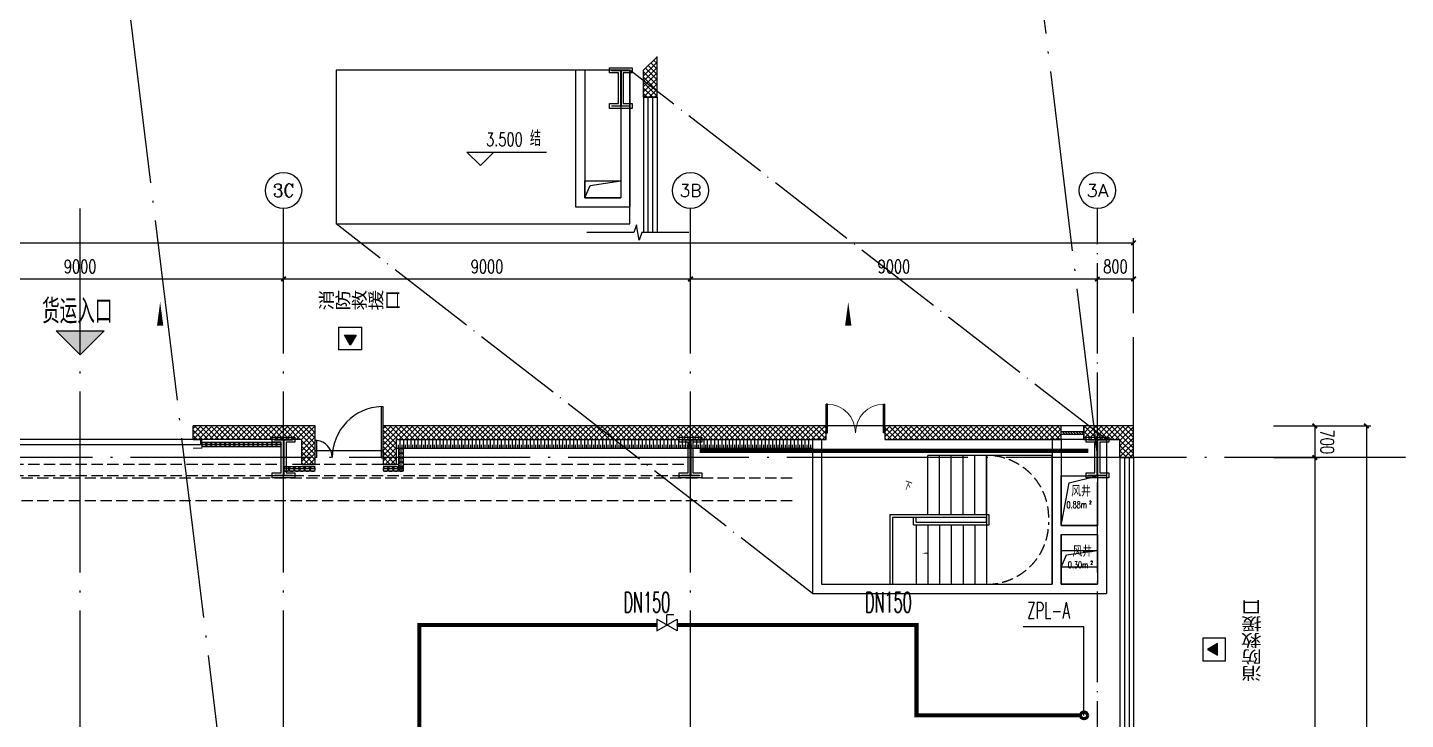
# Model space of a CAD drawing. Extents: x -452079 to 117456, y 3902 to 836955.
# Drawn here: x -152555 to -122077, y 488747 to 504037 of the extents above; entities that cross this region are included whole.
import ezdxf
from ezdxf.enums import TextEntityAlignment as Align

# ---------------------------------------------------------------- set-up
doc = ezdxf.new("R2010")
doc.units = 0
doc.header["$LTSCALE"] = 1000
doc.header["$MEASUREMENT"] = 0
for name, pattern in [('10平面$0$DASH', [0.35, 0.25, -0.1]), ('CENTER', [2, 1.25, -0.25, 0.25, -0.25]), ('DASH', [0.35, 0.25, -0.1]), ('DOTE', [2.42, 2, -0.2, 0.02, -0.2])]:
    doc.linetypes.add(name, pattern=pattern)
for name, color, linetype in [('10平面$0$WINDOW', 4, 'Continuous'), ('99平面图例外参$0$A-HATCH-2', 251, 'Continuous'), ('A-AXIS-D', 1, 'Continuous'), ('A-AXIS-DOTE', 14, 'DOTE'), ('A-AXIS-DP', 126, 'Continuous'), ('A-AXIS-SYMB', 3, 'Continuous'), ('A-HATCH-2', 251, 'Continuous'), ('A-HRAIL', 173, 'Continuous'), ('A-LIN-V', 9, 'Continuous'), ('A-SFCE', 30, 'Continuous'), ('A-STAIR', 150, 'Continuous'), ('A-TEXT', 61, 'Continuous'), ('A-WINDOW', 140, 'Continuous'), ('A-防火门窗', 1, 'Continuous'), ('AS-COLN', 6, 'Continuous'), ('AS-WALL', 40, 'Continuous'), ('AS-结构边线层', 200, 'Continuous'), ('CURTWALL', 4, 'Continuous'), ('DIM_喷淋', 6, 'Continuous'), ('EVALVE_喷淋', 7, 'Continuous'), ('FH-tri', 180, 'Continuous'), ('PUB_HATCH', 8, 'Continuous'), ('PUB_TEXT', 7, 'Continuous'), ('RP-N2-01$0$$0$A-WIND-J', 1, 'Continuous'), ('RP-N2-01$0$A-WIND-J', 3, 'Continuous'), ('TEXT_喷淋', 6, 'Continuous'), ('WALL', 2, 'Continuous'), ('建-文字', 7, 'Continuous'), ('建-标高', 3, 'Continuous'), ('建-窗', 4, 'Continuous'), ('建-箭头', 3, 'Continuous')]:
    doc.layers.add(name, color=color, linetype=linetype)
for name, color, linetype, lineweight in [('Gps-ZF喷淋', 6, 'TG_ZP', 60), ('LG-ZF喷淋', 6, 'Continuous', 60), ('柱间支撑', 6, 'CENTER', 0)]:
    doc.layers.add(name, color=color, linetype=linetype, lineweight=lineweight)
doc.styles.add('_TCH_AXIS', font='COMPLEX', dxfattribs={"bigfont": 'GBCBIG'})
doc.styles.add('_TCH_DIM', font='SIMPLEX', dxfattribs={"width": 0.75, "bigfont": '@1HZTXT'})
doc.styles.add('_TCH_DIM_T3', font='SIMPLEX', dxfattribs={"width": 0.705882, "bigfont": 'GBCBIG'})
doc.styles.add('_TWT_PIPEDN', font='SIMPLEX', dxfattribs={"width": 0.65, "height": 3.5, "bigfont": 'HZTXT'})
doc.styles.add('_TWT_SERIAL', font='SIMPLEX', dxfattribs={"width": 0.8, "height": 3, "bigfont": 'HZTXT'})
doc.styles.add('A-AREA', font='SIMPLEX', dxfattribs={"bigfont": 'GBCBIG'})
doc.styles.add('A-DIM_T3', font='SIMPLEX', dxfattribs={"width": 0.705882, "bigfont": 'GBCBIG'})
doc.styles.add('A-STANDARD', font='SIMPLEX', dxfattribs={"bigfont": 'GBCBIG'})
doc.styles.add('TG_LINETYPE', font='SIMPLEX', dxfattribs={"width": 0.8, "height": 3.5, "bigfont": 'HZTXT'})
doc.linetypes.add('TG_ZP', pattern='A,3,-0.6,["ZP",TG_LINETYPE,S=0.1,R=0,X=-0.52,Y=-0.15],0', length=3.6)
doc.dimstyles.new('_TCH_ARCH&&100', dxfattribs={"dimtxt": 297.5, "dimasz": 100, "dimexe": 100, "dimexo": 100, "dimgap": 126.25, "dimtad": 1, "dimdec": 0, "dimzin": 0, "dimdsep": 46, "dimtxsty": '_TCH_DIM_T3', "dimblk": 'ARCHTICK', "dimcen": 0.09, "dimclrt": 7, "dimazin": 2, "dimtfac": 1, "dimtdec": 0, "dimtix": 1, "dimtmove": 2, "dimatfit": 3, "dimfxl": 0, "dimtolj": 1, "dimtzin": 0, "dimarcsym": 0})
doc.dimstyles.new('A-DIM&&100', dxfattribs={"dimtxt": 297.5, "dimasz": 100, "dimexe": 100, "dimexo": 100, "dimgap": 126.25, "dimtad": 1, "dimdec": 0, "dimzin": 0, "dimdsep": 46, "dimtxsty": 'A-DIM_T3', "dimblk": 'ARCHTICK', "dimcen": 0.09, "dimclrt": 7, "dimazin": 2, "dimtfac": 1, "dimtdec": 0, "dimtix": 1, "dimtmove": 2, "dimatfit": 3, "dimfxl": 0, "dimtolj": 1, "dimtzin": 0, "dimarcsym": 0})
pattern_1 = [(45, (321432.36, -540023.96), (-60.000061, 60.000061), []), (135, (321432.36, -540023.96), (-60.000061, -60.000061), [])]

# ---------------------------------------------------------------- blocks, each defined once
blk = doc.blocks.new('_ArchTick')
at = {"color": 0, "linetype": 'ByBlock', "const_width": 0.4}
blk.add_lwpolyline([(-0.5, -0.5), (0.5, 0.5)], dxfattribs=at)
blk = doc.blocks.new('*D331')
at = {"layer": 'A-AXIS-D', "color": 0, "lineweight": -2, "transparency": 16777216}
for p, q in [((196412, 81396), (197428, 81396)), ((197328, 81396), (197328, 80696)), ((196412, 80696), (197428, 80696))]:
    blk.add_line(p, q, dxfattribs=at)
at = {"layer": 'A-AXIS-D', "color": 0, "lineweight": -2, "transparency": 16777216, "xscale": 100, "yscale": 100, "zscale": 100}
for p, rotation in [((197328, 81396), 90), ((197328, 80696), 270)]:
    blk.add_blockref('_ArchTick', p, dxfattribs=dict(at, rotation=rotation))
at = {"layer": 'A-AXIS-D', "color": 7, "transparency": 16777216, "insert": (197603, 81046), "char_height": 297.5, "attachment_point": 5, "rotation": 270, "style": 'A-DIM_T3'}
blk.add_mtext('\\A1;700', dxfattribs=at)
blk = doc.blocks.new('*D332')
at = {"layer": 'A-AXIS-D', "color": 0, "lineweight": -2, "transparency": 16777216}
for p, q in [((196412, 80696), (197428, 80696)), ((197328, 80696), (197328, 62746)), ((196412, 62746), (197428, 62746))]:
    blk.add_line(p, q, dxfattribs=at)
at = {"layer": 'A-AXIS-D', "color": 0, "lineweight": -2, "transparency": 16777216, "xscale": 100, "yscale": 100, "zscale": 100}
for p, rotation in [((197328, 80696), 90), ((197328, 62746), 270)]:
    blk.add_blockref('_ArchTick', p, dxfattribs=dict(at, rotation=rotation))
at = {"layer": 'A-AXIS-D', "color": 7, "transparency": 16777216, "insert": (197603, 71721), "char_height": 297.5, "attachment_point": 5, "rotation": 270, "style": 'A-DIM_T3'}
blk.add_mtext('\\A1;17950', dxfattribs=at)
blk = doc.blocks.new('*D368')
at = {"layer": 'A-AXIS-D', "color": 0, "lineweight": -2, "transparency": 16777216}
for p, q in [((196672, 81396), (198568, 81396)), ((198468, 81396), (198468, 8196)), ((196672, 8196), (198568, 8196))]:
    blk.add_line(p, q, dxfattribs=at)
at = {"layer": 'A-AXIS-D', "color": 0, "lineweight": -2, "transparency": 16777216, "xscale": 100, "yscale": 100, "zscale": 100}
for p, rotation in [((198468, 81396), 90), ((198468, 8196), 270)]:
    blk.add_blockref('_ArchTick', p, dxfattribs=dict(at, rotation=rotation))
at = {"layer": 'A-AXIS-D', "color": 7, "transparency": 16777216, "insert": (198743, 44796), "char_height": 297.5, "attachment_point": 5, "rotation": 270, "style": '_TCH_DIM_T3'}
blk.add_mtext('\\A1;73200', dxfattribs=at)
blk = doc.blocks.new('*D390')
at = {"layer": 'A-AXIS-D', "color": 0, "lineweight": -2, "transparency": 16777216}
for p, q in [((165518, 83886), (165518, 84744)), ((174518, 83886), (174518, 84744)), ((165518, 84644), (174518, 84644))]:
    blk.add_line(p, q, dxfattribs=at)
at = {"layer": 'A-AXIS-D', "color": 0, "lineweight": -2, "transparency": 16777216, "xscale": 100, "yscale": 100, "zscale": 100, "rotation": 180}
blk.add_blockref('_ArchTick', (165518, 84644), dxfattribs=at)
at = {"layer": 'A-AXIS-D', "color": 0, "lineweight": -2, "transparency": 16777216, "xscale": 100, "yscale": 100, "zscale": 100}
blk.add_blockref('_ArchTick', (174518, 84644), dxfattribs=at)
at = {"layer": 'A-AXIS-D', "color": 7, "transparency": 16777216, "insert": (170018, 84919), "char_height": 297.5, "attachment_point": 5, "style": '_TCH_DIM_T3'}
blk.add_mtext('\\A1;9000', dxfattribs=at)
blk = doc.blocks.new('*D391')
at = {"layer": 'A-AXIS-D', "color": 0, "lineweight": -2, "transparency": 16777216}
for p, q in [((174518, 83886), (174518, 84744)), ((183518, 83886), (183518, 84744)), ((174518, 84644), (183518, 84644))]:
    blk.add_line(p, q, dxfattribs=at)
at = {"layer": 'A-AXIS-D', "color": 0, "lineweight": -2, "transparency": 16777216, "xscale": 100, "yscale": 100, "zscale": 100, "rotation": 180}
blk.add_blockref('_ArchTick', (174518, 84644), dxfattribs=at)
at = {"layer": 'A-AXIS-D', "color": 0, "lineweight": -2, "transparency": 16777216, "xscale": 100, "yscale": 100, "zscale": 100}
blk.add_blockref('_ArchTick', (183518, 84644), dxfattribs=at)
at = {"layer": 'A-AXIS-D', "color": 7, "transparency": 16777216, "insert": (179018, 84919), "char_height": 297.5, "attachment_point": 5, "style": '_TCH_DIM_T3'}
blk.add_mtext('\\A1;9000', dxfattribs=at)
blk = doc.blocks.new('*D392')
at = {"layer": 'A-AXIS-D', "color": 0, "lineweight": -2, "transparency": 16777216}
for p, q in [((183518, 83886), (183518, 84744)), ((192518, 83886), (192518, 84744)), ((183518, 84644), (192518, 84644))]:
    blk.add_line(p, q, dxfattribs=at)
at = {"layer": 'A-AXIS-D', "color": 0, "lineweight": -2, "transparency": 16777216, "xscale": 100, "yscale": 100, "zscale": 100, "rotation": 180}
blk.add_blockref('_ArchTick', (183518, 84644), dxfattribs=at)
at = {"layer": 'A-AXIS-D', "color": 0, "lineweight": -2, "transparency": 16777216, "xscale": 100, "yscale": 100, "zscale": 100}
blk.add_blockref('_ArchTick', (192518, 84644), dxfattribs=at)
at = {"layer": 'A-AXIS-D', "color": 7, "transparency": 16777216, "insert": (188018, 84919), "char_height": 297.5, "attachment_point": 5, "style": '_TCH_DIM_T3'}
blk.add_mtext('\\A1;9000', dxfattribs=at)
blk = doc.blocks.new('*D393')
at = {"layer": 'A-AXIS-D', "color": 0, "lineweight": -2, "transparency": 16777216}
for p, q in [((192518, 83886), (192518, 84744)), ((193318, 83886), (193318, 84744)), ((192518, 84644), (193318, 84644))]:
    blk.add_line(p, q, dxfattribs=at)
at = {"layer": 'A-AXIS-D', "color": 0, "lineweight": -2, "transparency": 16777216, "xscale": 100, "yscale": 100, "zscale": 100, "rotation": 180}
blk.add_blockref('_ArchTick', (192518, 84644), dxfattribs=at)
at = {"layer": 'A-AXIS-D', "color": 0, "lineweight": -2, "transparency": 16777216, "xscale": 100, "yscale": 100, "zscale": 100}
blk.add_blockref('_ArchTick', (193318, 84644), dxfattribs=at)
at = {"layer": 'A-AXIS-D', "color": 7, "transparency": 16777216, "insert": (192918, 84919), "char_height": 297.5, "attachment_point": 5, "style": '_TCH_DIM_T3'}
blk.add_mtext('\\A1;800', dxfattribs=at)
blk = doc.blocks.new('*D394')
at = {"layer": 'A-AXIS-D', "color": 0, "lineweight": -2, "transparency": 16777216}
for p, q in [((7618, 83986), (7618, 85544)), ((7618, 85444), (193318, 85444)), ((193318, 83986), (193318, 85544))]:
    blk.add_line(p, q, dxfattribs=at)
at = {"layer": 'A-AXIS-D', "color": 0, "lineweight": -2, "transparency": 16777216, "xscale": 100, "yscale": 100, "zscale": 100, "rotation": 180}
blk.add_blockref('_ArchTick', (7618, 85444), dxfattribs=at)
at = {"layer": 'A-AXIS-D', "color": 0, "lineweight": -2, "transparency": 16777216, "xscale": 100, "yscale": 100, "zscale": 100}
blk.add_blockref('_ArchTick', (193318, 85444), dxfattribs=at)
at = {"layer": 'A-AXIS-D', "color": 7, "transparency": 16777216, "insert": (100468, 85719), "char_height": 297.5, "attachment_point": 5, "style": '_TCH_DIM_T3'}
blk.add_mtext('\\A1;185700', dxfattribs=at)
blk = doc.blocks.new('4324324')
at = {"layer": 'A-HATCH-2', "color": 8, "linetype": 'DASH'}
for p, q in [((-294754, 620270), (-135554, 620270)), ((-294754, 619770), (-135554, 619770))]:
    blk.add_line(p, q, dxfattribs=at)
blk = doc.blocks.new('w42343243')
at = {"layer": 'A-HATCH-2', "color": 2}
blk.add_lwpolyline([(-165104, 621070), (-164604, 621070), (-164604, 620958), (-164800, 620958), (-164800, 620282), (-164604, 620282), (-164604, 620170), (-165104, 620170), (-165104, 620282), (-164908, 620282), (-164908, 620958), (-165104, 620958)], close=True, dxfattribs=at)
at = {"layer": 'AS-COLN', "color": 8}
blk.add_lwpolyline([(-165054, 621020), (-164654, 621020), (-164654, 621008), (-164850, 621008), (-164850, 620232), (-164654, 620232), (-164654, 620220), (-165054, 620220), (-165054, 620232), (-164858, 620232), (-164858, 621008), (-165054, 621008)], close=True, dxfattribs=at)
blk = doc.blocks.new('42343')
at = {"layer": 'A-WINDOW'}
for p in [(18000, 100), (27000, 100), (36000, 100)]:
    blk.add_blockref('w42343243', p, dxfattribs=at)
blk = doc.blocks.new('RP-N2-01$0$$0$xfjy')
at = {"layer": 'RP-N2-01$0$$0$A-WIND-J'}
h = blk.add_hatch(color=8, dxfattribs=at)
h.dxf.hatch_style = 1
h.paths.add_polyline_path([(1141876, -26214), (1142135, -26214), (1142005, -25989)])
at = {"layer": 'RP-N2-01$0$$0$A-WIND-J', "color": 8, "const_width": 25}
blk.add_lwpolyline([(1141755, -25889), (1141755, -26389), (1142255, -26389), (1142255, -25889)], close=True, dxfattribs=at)
at = {"layer": 'RP-N2-01$0$$0$A-WIND-J', "color": 8}
for points in [[(1141755, -26389), (1142255, -26389), (1142255, -25889), (1141755, -25889)], [(1141876, -26214), (1142135, -26214), (1142005, -25989)]]:
    blk.add_lwpolyline(points, close=True, dxfattribs=at)
blk = doc.blocks.new('RP-N2-01$0$xfjy')
at = {"layer": 'RP-N2-01$0$$0$A-WIND-J', "color": 8}
blk.add_blockref('RP-N2-01$0$$0$xfjy', (0, 0), dxfattribs=at)
blk = doc.blocks.new('3333')
at = {"layer": 'A-SFCE', "const_width": 20}
blk.add_lwpolyline([(-227064, 766320), (-227064, 766510), (-227244, 766510), (-227244, 766320)], dxfattribs=at)
blk = doc.blocks.new('99平面图例外参$0$$LinePat$填挖边坡')
at = {"color": 8}
for p, q in [((0, 0), (0, -1500)), ((300, 0), (300, -600))]:
    blk.add_line(p, q, dxfattribs=at)
blk = doc.blocks.new('99平面图例外参$0$$LinePat$圆环')
for points in [[(0, 150), (300, 150)], [(0, 0), (300, 0)], [(0, -150), (300, -150)]]:
    blk.add_lwpolyline(points)
at = {"color": 0}
blk.add_circle((150, 0), 150, dxfattribs=at)
blk = doc.blocks.new('324324')
at = {"layer": 'A-STAIR'}
for p, q in [((-28320, -15058), (-28320, -13743)), ((-28060, -15058), (-28060, -13743)), ((-27800, -15058), (-27800, -13743)), ((-27540, -15058), (-27540, -13743)), ((-27280, -15058), (-27280, -13743)), ((-27020, -15058), (-27020, -13743)), ((-25570, -13743), (-27020, -13743)), ((-27020, -13743), (-27020, -16593)), ((-25570, -16593), (-25570, -13743)), ((-26960, -15058), (-29160, -15058)), ((-29160, -15058), (-29160, -16593)), ((-27020, -15118), (-29100, -15118)), ((-29100, -15118), (-29100, -16593)), ((-28640, -15278), (-28640, -15118)), ((-27020, -15118), (-28580, -15118)), ((-28580, -15218), (-28580, -15118)), ((-28580, -15218), (-27020, -15218)), ((-28580, -15218), (-27020, -15218)), ((-27020, -15218), (-27020, -15118)), ((-26960, -15278), (-26960, -15058)), ((-28640, -15278), (-26960, -15278)), ((-28580, -15278), (-28580, -16593)), ((-28320, -15278), (-28320, -16593)), ((-28060, -15278), (-28060, -16593)), ((-27800, -15278), (-27800, -16593)), ((-27540, -15278), (-27540, -16593)), ((-27280, -15278), (-27280, -16593)), ((-27020, -15278), (-27020, -16593)), ((-27020, -16593), (-25570, -16593))]:
    blk.add_line(p, q, dxfattribs=at)
at = {"layer": 'A-WINDOW', "color": 9, "linetype": 'DASH'}
for points in [[(-27020, -13743, -0.414214), (-25645, -15118)], [(-27020, -16593, 0.414214), (-25645, -15218)]]:
    blk.add_lwpolyline(points, format="xyb", dxfattribs=at)
blk = doc.blocks.new('$DorLib2D$00000002')
for p, q in [((-0.5, 0), (-0.5, 0.4875)), ((-0.475, 0.4875), (-0.5, 0.4875)), ((-0.475, 0), (-0.475, 0.4875)), ((0.475, 0), (0.475, 0.4875)), ((0.475, 0.4875), (0.5, 0.4875)), ((0.5, 0), (0.5, 0.4875)), ((-0.5, 0), (-0.475, 0)), ((0.5, 0), (0.475, 0))]:
    blk.add_line(p, q)
at = {"lineweight": 13}
for centre, start, end in [((-0.4875, 0), 0, 88.53072), ((0.4875, 0), 91.46928, 180)]:
    blk.add_arc(centre, 0.4875, start, end, dxfattribs=at)
blk = doc.blocks.new('*U69')
at = {"color": 0}
for p, q in [((-250, 150), (250, 150)), ((250, 30), (-250, 30)), ((-250, -30), (-190, 30)), ((-190, -30), (-130, 30)), ((-130, -30), (-70, 30)), ((-70, -30), (-10, 30)), ((-10, -30), (50, 30)), ((50, -30), (110, 30)), ((110, -30), (170, 30)), ((170, -30), (230, 30)), ((250, -30), (-250, -30)), ((-250, -150), (250, -150))]:
    blk.add_line(p, q, dxfattribs=at)
for points in [[(-250, -150), (-250, 150)], [(250, -150), (250, 150)]]:
    blk.add_lwpolyline(points, dxfattribs=at)
blk = doc.blocks.new('*U68')
at = {"color": 0, "xscale": 0.001999999996058992, "yscale": 0.003333333333333334, "zscale": 0.001999999996058992}
blk.add_blockref('*U69', (0, 0), dxfattribs=at)
blk = doc.blocks.new('10平面$0$$DorLib2D$00000126')
at = {"color": 0, "linetype": 'Continuous'}
for p, q in [((-0.532, 0.5), (-0.532, 0.9)), ((0.532, 0.9), (0.532, 0.5))]:
    blk.add_line(p, q, dxfattribs=at)
at = {"color": 0, "linetype": '10平面$0$DASH'}
for p, q in [((-0.532, 0.9), (0.532, 0.9)), ((-0.532, 0.5), (0.532, 0.5))]:
    blk.add_line(p, q, dxfattribs=at)
blk = doc.blocks.new('DOOR2DLIB$SYSLIB$00000123')
at = {"color": 0}
for p, q in [((0.475, -0.001), (0.475, 0.752)), ((0.475, 0.752), (0.5, 0.752)), ((0.5, -0.001), (0.5, 0.752)), ((-0.5, 0), (-0.5, 0.252)), ((-0.475, 0.252), (-0.5, 0.252)), ((-0.475, 0), (-0.475, 0.252)), ((-0.475, 0), (-0.5, 0)), ((0.475, -0.001), (0.5, -0.001))]:
    blk.add_line(p, q, dxfattribs=at)
for centre, radius, start, end in [((0.505, -0.002), 0.755, 92.2493, 179.7238), ((-0.501, 0.003), 0.251, 359.7899, 84.0974)]:
    blk.add_arc(centre, radius, start, end, dxfattribs=at)
blk = doc.blocks.new('$EVALVE$00000030')
for p in [(0, 0), (87, 124)]:
    blk.add_line(p, (0, 124))
blk.add_lwpolyline([(-125, -72), (125, 72), (125, -72), (-125, 72)], close=True)
for p in [(-125, 0), (125, 0)]:
    blk.add_point(p)
blk = doc.blocks.new('A$C515E426B')
at = {"layer": 'FH-tri'}
h = blk.add_hatch(color=8, dxfattribs=at)
h.dxf.hatch_style = 1
h.paths.add_polyline_path([(169487.8, 83498.6), (170548.5, 83498.6), (170018.2, 82968.3)])
at = {"layer": 'PUB_HATCH'}
h = blk.add_hatch(dxfattribs=at)
h.set_pattern_fill('多孔材料', color=256, scale=30, style=0)
h.set_pattern_definition(pattern_1)
h.paths.add_polyline_path([(182778.2, 88660.2), (182778.2, 89560.2), (182478.2, 89260.2), (182478.2, 88660.2)])
h = blk.add_hatch(dxfattribs=at)
h.set_pattern_fill('多孔材料', color=256, scale=30, style=0)
h.set_pattern_definition(pattern_1)
h.paths.add_polyline_path([(174918.2, 81096), (175218.2, 81396), (172518.2, 81396), (172518.2, 81096)])
h = blk.add_hatch(dxfattribs=at)
h.set_pattern_fill('多孔材料', color=256, scale=30, style=0)
h.set_pattern_definition(pattern_1)
h.paths.add_polyline_path([(174918.2, 80546), (175218.2, 80846), (175218.2, 81396), (174918.2, 81096)])
h = blk.add_hatch(dxfattribs=at)
h.set_pattern_fill('多孔材料', color=256, scale=30, style=0)
h.set_pattern_definition(pattern_1)
h.paths.add_polyline_path([(177018.2, 81096), (186518.2, 81096), (186518.2, 81396), (176718.2, 81396)])
h = blk.add_hatch(dxfattribs=at)
h.set_pattern_fill('多孔材料', color=256, scale=30, style=0)
h.set_pattern_definition(pattern_1)
h.paths.add_polyline_path([(176718.2, 80846), (177018.2, 80546), (177018.2, 81096), (176718.2, 81396)])
h = blk.add_hatch(dxfattribs=at)
h.set_pattern_fill('多孔材料', color=256, scale=30, style=0)
h.set_pattern_definition(pattern_1)
h.paths.add_polyline_path([(191718.2, 81396), (187818.2, 81396), (187818.2, 81096), (191718.2, 81096)])
h = blk.add_hatch(dxfattribs=at)
h.set_pattern_fill('多孔材料', color=256, scale=30, style=0)
h.set_pattern_definition(pattern_1)
h.paths.add_polyline_path([(193318.2, 81396), (192218.2, 81396), (192218.2, 81096), (193018.2, 81096)])
h = blk.add_hatch(dxfattribs=at)
h.set_pattern_fill('多孔材料', color=256, scale=30, style=0)
h.set_pattern_definition(pattern_1)
h.paths.add_polyline_path([(193318.2, 80696), (193318.2, 81396), (193018.2, 81096), (193018.2, 80696)])
h = blk.add_hatch(dxfattribs=at)
h.set_pattern_fill('多孔材料', color=256, scale=30, style=0)
h.set_pattern_definition(pattern_1)
h.paths.add_polyline_path([(174918.2, 80546), (175218.2, 80546), (175218.2, 80846)])
h = blk.add_hatch(dxfattribs=at)
h.set_pattern_fill('多孔材料', color=256, scale=30, style=0)
h.set_pattern_definition(pattern_1)
h.paths.add_polyline_path([(176718.2, 80846), (176718.2, 80546), (177018.2, 80546)])
at = {"layer": '10平面$0$WINDOW'}
for p, q in [((187818.2, 81396), (186518.2, 81396)), ((176718.2, 80846), (175218.2, 80846))]:
    blk.add_line(p, q, dxfattribs=at)
at = {"layer": 'A-AXIS-D'}
for centre in [(174518.2, 86600), (183518.2, 86600), (192518.2, 86600)]:
    blk.add_circle(centre, 400, dxfattribs=at)
at = {"layer": 'A-AXIS-DOTE', "color": 8, "ltscale": 2}
for p, q in [((188540.7, 113254.5), (192522.2, 80696)), ((174514.2, 62746), (170540.7, 95304.5)), ((170018.2, 716), (170018.2, 86200)), ((174518.2, 716), (174518.2, 86200)), ((183518.2, 716), (183518.2, 86200)), ((199332.4, 80696), (3362.4, 80696))]:
    blk.add_line(p, q, dxfattribs=at)
at = {"layer": 'A-AXIS-DOTE', "color": 8}
for p, q in [((192718.2, 81096), (182178.2, 89260.2)), ((192518.2, 716), (192518.2, 86200)), ((186218.2, 77696), (175678.2, 85860.2))]:
    blk.add_line(p, q, dxfattribs=at)
at = {"layer": 'A-AXIS-DP'}
blk.add_line((193318.2, 80696), (193318.2, 83356), dxfattribs=at)
at = {"layer": 'A-AXIS-SYMB'}
blk.add_lwpolyline([(183482.4, 85670.2), (182442.4, 85670.2), (182381.2, 85502.2), (182322, 85838.2), (182262.4, 85670.2), (181222.4, 85670.2)], dxfattribs=at)
for points in [[(171788.2, 82676, 0, 0, 0), (171788.2, 84136, 0, 140, 0), (171788.2, 83611, 0, 0, 0)], [(187008.2, 82676, 0, 0, 0), (187008.2, 84136, 0, 140, 0), (187008.2, 83611, 0, 0, 0)]]:
    blk.add_lwpolyline(points, format="xyseb", dxfattribs=at)
at = {"layer": 'A-LIN-V'}
blk.add_line((186218.2, 80896), (177018.2, 80896), dxfattribs=at)
at = {"layer": 'A-SFCE', "color": 8, "linetype": 'DASH'}
for p, q in [((174368.2, 80546), (156668.2, 80546)), ((183368.2, 80546), (174668.2, 80546)), ((174368.2, 80296), (156668.2, 80296)), ((183368.2, 80296), (174668.2, 80296))]:
    blk.add_line(p, q, dxfattribs=at)
at = {"layer": 'A-SFCE'}
blk.add_lwpolyline([(175678.2, 85860.2), (182178.2, 85860.2), (182178.2, 89260.2), (175678.2, 89260.2)], close=True, dxfattribs=at)
at = {"layer": 'A-STAIR'}
blk.add_line((190068.2, 80746), (188768.2, 80746), dxfattribs=at)
at = {"layer": 'AS-WALL'}
for p, q in [((182778.2, 88660.2), (182778.2, 89560.2)), ((180978.2, 89260.2), (180978.2, 86240.2)), ((181178.2, 89260.2), (181178.2, 86440.2)), ((181978.2, 89260.2), (181978.2, 86440.2)), ((182178.2, 89260.2), (182178.2, 86240.2)), ((182478.2, 88660.2), (182478.2, 89260.2)), ((182478.2, 88660.2), (182778.2, 88660.2)), ((181178.2, 86440.2), (181978.2, 86440.2)), ((180978.2, 86240.2), (182178.2, 86240.2)), ((175218.2, 81396), (172518.2, 81396)), ((172518.2, 81096), (172518.2, 81396)), ((175218.2, 80846), (175218.2, 81396)), ((186518.2, 81396), (176718.2, 81396)), ((176718.2, 80846), (176718.2, 81396)), ((186518.2, 81096), (186518.2, 81396)), ((191718.2, 81396), (187818.2, 81396)), ((187818.2, 81396), (187818.2, 81096)), ((191718.2, 81096), (191718.2, 81396)), ((193318.2, 81396), (192218.2, 81396)), ((192218.2, 81396), (192218.2, 81096)), ((193318.2, 80696), (193318.2, 81396)), ((174918.2, 81096), (172518.2, 81096)), ((174918.2, 80546), (174918.2, 81096)), ((177018.2, 81096), (186518.2, 81096)), ((177018.2, 80546), (177018.2, 81096)), ((186218.2, 81096), (186218.2, 77696)), ((186418.2, 81096), (186218.2, 81096)), ((186418.2, 81096), (186418.2, 77896)), ((187818.2, 81096), (191718.2, 81096)), ((191518.2, 81096), (191518.2, 79096)), ((191718.2, 81096), (191518.2, 81096)), ((191718.2, 81096), (191718.2, 79196)), ((192218.2, 81096), (193018.2, 81096)), ((192518.2, 81096), (192518.2, 79196)), ((192718.2, 81096), (192518.2, 81096)), ((192618.2, 81096), (192618.2, 81096)), ((192818.2, 81096), (192618.2, 81096)), ((192818.2, 81096), (192618.2, 81096)), ((192718.2, 81096), (192718.2, 79096)), ((192818.2, 81096), (192818.2, 81096)), ((193018.2, 80696), (193018.2, 81096)), ((175218.2, 80546), (175218.2, 80846)), ((176718.2, 80846), (176718.2, 80546)), ((174918.2, 80546), (175218.2, 80546)), ((176718.2, 80546), (177018.2, 80546)), ((193018.2, 80696), (193318.2, 80696)), ((191518.2, 79096), (191518.2, 77896)), ((191718.2, 79196), (192518.2, 79196)), ((191718.2, 78996), (192518.2, 78996)), ((191718.2, 78996), (191718.2, 77896)), ((192518.2, 78996), (192518.2, 77896)), ((192718.2, 79096), (192718.2, 77696)), ((186418.2, 77896), (191518.2, 77896)), ((191718.2, 77896), (192518.2, 77896)), ((186218.2, 77696), (191618.2, 77696)), ((191618.2, 77696), (192718.2, 77696))]:
    blk.add_line(p, q, dxfattribs=at)
at = {"layer": 'AS-结构边线层', "ltscale": 100}
for points in [[(181178.2, 86440.2), (181297.5, 86712.4), (181978.2, 86810.2)], [(191718.2, 79196), (191892.4, 80141), (192518.2, 80291)], [(191718.2, 78276), (191837.5, 78548.3), (192518.2, 78646)]]:
    blk.add_lwpolyline(points, dxfattribs=at)
for points in [[(181178.2, 86810.2), (181978.2, 86810.2), (181978.2, 86440.2), (181178.2, 86440.2)], [(191718.2, 80296), (192518.2, 80296), (192518.2, 79196), (191718.2, 79196)], [(191718.2, 78996), (192518.2, 78996), (192518.2, 77896), (191718.2, 77896)], [(191718.2, 78646), (192518.2, 78646), (192518.2, 78276), (191718.2, 78276)]]:
    blk.add_lwpolyline(points, close=True, dxfattribs=at)
at = {"layer": 'CURTWALL'}
for p, q in [((182478.2, 88660.2), (182478.2, 85670.2)), ((182778.2, 88660.2), (182478.2, 88660.2)), ((182578.2, 88660.2), (182578.2, 85670.2)), ((182678.2, 88660.2), (182678.2, 85670.2)), ((182778.2, 88660.2), (182778.2, 85670.2)), ((182778.2, 85670.2), (182478.2, 85670.2)), ((193018.2, 80696), (193018.2, 61516)), ((193318.2, 80696), (193018.2, 80696)), ((193118.2, 80696), (193118.2, 61516)), ((193218.2, 80696), (193218.2, 61516)), ((193318.2, 80696), (193318.2, 61516))]:
    blk.add_line(p, q, dxfattribs=at)
at = {"layer": 'FH-tri', "color": 8}
blk.add_lwpolyline([(169487.8, 83498.6), (170548.5, 83498.6), (170548.5, 83498.6), (170018.2, 82968.3)], close=True, dxfattribs=at)
at = {"layer": '建-标高'}
for p, q in [((178871.8, 87150.2), (178571.8, 87450.2)), ((178571.8, 87450.2), (180331.8, 87450.2)), ((178871.8, 87150.2), (179171.8, 87450.2))]:
    blk.add_line(p, q, dxfattribs=at)
at = {"layer": '建-箭头'}
blk.add_lwpolyline([(188378.2, 80058.5, 0, 0, 0), (190487.7, 80058.5, 0, 0, 0), (190487.7, 78583.5, 0, 0, 0), (188638.2, 78583.5, 0, 40, 0), (188788.2, 78583.5, 0, 0, 0)], format="xyseb", dxfattribs=at)
at = {"layer": '柱间支撑', "color": 8, "const_width": 100}
blk.add_lwpolyline([(192318.2, 80846), (183718.2, 80846)], dxfattribs=at)
at = {"layer": '10平面$0$WINDOW', "zscale": 300}
for name, p, xscale, yscale, rotation in [('DOOR2DLIB$SYSLIB$00000123', (175968.2, 80696), -1500, -1500, 179.9999999999556), ('$DorLib2D$00000002', (187168.2, 81246), 1300, -1300, 179.9999999936631), ('10平面$0$$DorLib2D$00000126', (170018.2, 81246), 5000, 300, 180)]:
    blk.add_blockref(name, p, dxfattribs=dict(at, xscale=xscale, yscale=yscale, rotation=rotation))
at = {"layer": '99平面图例外参$0$A-HATCH-2', "color": 203, "xscale": -0.13333333393269, "yscale": 0.1333333333333333, "zscale": 0.1333333333333333, "rotation": 180}
for p in [(177018.2, 80896), (177098.2, 80896), (177178.2, 80896), (177258.2, 80896), (177338.2, 80896), (177418.2, 80896), (177498.2, 80896), (177578.2, 80896), (177658.2, 80896), (177738.2, 80896), (177818.2, 80896), (177898.2, 80896), (177978.2, 80896), (178058.2, 80896), (178138.2, 80896), (178218.2, 80896), (178298.2, 80896), (178378.2, 80896), (178458.2, 80896), (178538.2, 80896), (178618.2, 80896), (178698.2, 80896), (178778.2, 80896), (178858.2, 80896), (178938.2, 80896), (179018.2, 80896), (179098.2, 80896), (179178.2, 80896), (179258.2, 80896), (179338.2, 80896), (179418.2, 80896), (179498.2, 80896), (179578.2, 80896), (179658.2, 80896), (179738.2, 80896), (179818.2, 80896), (179898.2, 80896), (179978.2, 80896), (180058.2, 80896), (180138.2, 80896), (180218.2, 80896), (180298.2, 80896), (180378.2, 80896), (180458.2, 80896), (180538.2, 80896), (180618.2, 80896), (180698.2, 80896), (180778.2, 80896), (180858.2, 80896), (180938.2, 80896), (181018.2, 80896), (181098.2, 80896), (181178.2, 80896), (181258.2, 80896), (181338.2, 80896), (181418.2, 80896), (181498.2, 80896), (181578.2, 80896), (181658.2, 80896), (181738.2, 80896), (181818.2, 80896), (181898.2, 80896), (181978.2, 80896), (182058.2, 80896), (182138.2, 80896), (182218.2, 80896), (182298.2, 80896), (182378.2, 80896), (182458.2, 80896), (182538.2, 80896), (182618.2, 80896), (182698.2, 80896), (182778.2, 80896), (182858.2, 80896), (182938.2, 80896), (183018.2, 80896), (183098.2, 80896), (183178.2, 80896), (183258.2, 80896), (183338.2, 80896), (183418.2, 80896), (183498.2, 80896), (183578.2, 80896), (183658.2, 80896), (183738.2, 80896), (183818.2, 80896), (183898.2, 80896), (183978.2, 80896), (184058.2, 80896), (184138.2, 80896), (184218.2, 80896), (184298.2, 80896), (184378.2, 80896), (184458.2, 80896), (184538.2, 80896), (184618.2, 80896), (184698.2, 80896), (184778.2, 80896), (184858.2, 80896), (184938.2, 80896), (185018.2, 80896), (185098.2, 80896), (185178.2, 80896), (185258.2, 80896), (185338.2, 80896), (185418.2, 80896), (185498.2, 80896), (185578.2, 80896), (185658.2, 80896), (185738.2, 80896), (185818.2, 80896), (185898.2, 80896), (185978.2, 80896), (186058.2, 80896), (186138.2, 80896)]:
    blk.add_blockref('99平面图例外参$0$$LinePat$填挖边坡', p, dxfattribs=at)
at = {"layer": 'A-HRAIL', "yscale": 0.3333333333333333, "zscale": 0.3333333333333333}
for p, xscale in [((172707.4, 80990), 0.3444734679294839), ((172810.7, 80990), 0.3444734679294839), ((172914, 80990), 0.3444734679294839), ((173017.4, 80990), 0.3444734679294839), ((173120.7, 80990), 0.3444734679294839), ((173224.1, 80990), 0.3444734679294839), ((173327.4, 80990), 0.3444734679294839), ((173430.8, 80990), 0.3444734679294839), ((173534.1, 80990), 0.3444734679294839), ((173637.4, 80990), 0.3444734679294839), ((173740.8, 80990), 0.3444734679294839), ((173844.1, 80990), 0.3444734679294839), ((173947.5, 80990), 0.3444734679294839), ((174050.8, 80990), 0.3444734679294839), ((174154.2, 80990), 0.3444734679294839), ((174257.5, 80990), 0.3444734679294839), ((174360.8, 80990), 0.3444734679294839), ((174638.2, 80446), -0.3866666437865448), ((174754.2, 80446), -0.3866666437865448), ((174870.2, 80446), -0.3866666437865448), ((174986.2, 80446), -0.3866666437865448), ((175102.2, 80446), -0.3866666437865448), ((175218.2, 80446), -0.3866666437865448), ((176830.7, 80446), -0.3749999999076196), ((176943.2, 80446), -0.3749999999076196), ((177055.7, 80446), -0.3749999999076196), ((177168.2, 80446), -0.3749999999076196)]:
    blk.add_blockref('99平面图例外参$0$$LinePat$圆环', p, dxfattribs=dict(at, xscale=xscale))
at = {"layer": 'A-HRAIL', "xscale": -0.3333333089176255, "yscale": 0.3333333333333333, "zscale": 0.3333333333333333, "rotation": 270}
for p in [(177118.2, 80796), (177118.2, 80696), (177118.2, 80596), (177118.2, 80496), (177118.2, 80396)]:
    blk.add_blockref('99平面图例外参$0$$LinePat$圆环', p, dxfattribs=at)
at = {"layer": 'A-SFCE', "xscale": -1, "rotation": 270}
blk.add_blockref('3333', (-593802.6, 308150.2), dxfattribs=at)
at = {"layer": 'A-WINDOW'}
for name, p in [('w42343243', (346832.4, -531759.8)), ('42343', (321372.4, -540024)), ('324324', (217087.7, 94488.7)), ('4324324', (321372.4, -540024))]:
    blk.add_blockref(name, p, dxfattribs=at)
at = {"layer": 'RP-N2-01$0$A-WIND-J', "xscale": -1, "rotation": 180}
blk.add_blockref('RP-N2-01$0$xfjy', (-966012.7, 57191, 0), dxfattribs=at)
at = {"layer": 'RP-N2-01$0$A-WIND-J', "rotation": 90}
blk.add_blockref('RP-N2-01$0$xfjy', (168963.6, -1065549.4, 0), dxfattribs=at)
at = {"layer": '建-窗', "xscale": 500.000000985252, "yscale": -300, "zscale": 300, "rotation": 179.9999999936634}
blk.add_blockref('*U68', (191968.2, 81246), dxfattribs=at)
at = {"layer": 'A-TEXT', "color": 8}
for s, height, style, p in [('货运入口', 540.14, 'A-STANDARD', (169176.9, 83660.8)), ('消防救援口', 384.1, '_TCH_DIM', (175281.8, 83964.6, 0))]:
    blk.add_text(s, height=height, dxfattribs=dict(at, style=style)).set_placement(p)
at = {"layer": 'A-TEXT', "color": 8, "style": '_TCH_DIM'}
blk.add_text('消防救援口', height=384.1, rotation=90, dxfattribs=at).set_placement((196135.4, 75745.1, 0))
at = {"layer": 'A-防火门窗', "style": 'A-AREA'}
for p in [(191938.8, 79836), (191968.8, 78506)]:
    blk.add_text('风井', height=241.13, dxfattribs=at).set_placement(p)
at = {"layer": 'A-防火门窗', "style": 'A-AREA', "width": 0.705882}
for s, height, p in [('0.88m', 148.75, (191834.9, 79580.1)), ('2', 74.4, (192334.9, 79667.6)), ('0.30m', 148.75, (191864.9, 78250.1)), ('2', 74.4, (192364.9, 78337.6))]:
    blk.add_text(s, height=height, dxfattribs=at).set_placement(p)
at = {"layer": 'PUB_TEXT', "style": 'A-STANDARD', "width": 0.705882}
blk.add_text('3.500', height=297.5, dxfattribs=at).set_placement((178998.2, 87580.2))
at = {"layer": 'PUB_TEXT', "style": 'A-STANDARD'}
blk.add_text('结', height=337.6, dxfattribs=at).set_placement((179968.2, 87580.2))
at = {"layer": 'PUB_TEXT', "style": '_TCH_AXIS'}
for s, height, p, p2 in [('3C', 294.28, (174280, 86452.9), (174756.4, 86452.9)), ('3B', 282.17, (183276.3, 86458.9), (183760, 86458.9)), ('3A', 276.42, (192274.7, 86461.8), (192761.7, 86461.8))]:
    blk.add_text(s, height=height, dxfattribs=at).set_placement(p, p2, align=Align.FIT)
at = {"layer": '建-文字', "style": 'A-STANDARD'}
blk.add_text('下', height=168.8, rotation=339.92971, dxfattribs=at).set_placement((188206.5, 80008.9))
at = {"layer": 'A-AXIS-D'}
for base, p1, p2, picture, middle in [((193318.2, 85443.8), (7618.2, 83885.8), (193318.2, 83885.8), '*D394', (100468.2, 85718.8)), ((174518.2, 84643.8), (165518.2, 83785.8), (174518.2, 83785.8), '*D390', (170018.2, 84918.8)), ((183518.2, 84643.8), (174518.2, 83785.8), (183518.2, 83785.8), '*D391', (179018.2, 84918.8)), ((192518.2, 84643.8), (183518.2, 83785.8), (192518.2, 83785.8), '*D392', (188018.2, 84918.8)), ((193318.2, 84643.8), (192518.2, 83785.8), (193318.2, 83785.8), '*D393', (192918.2, 84918.8))]:
    dim = blk.add_linear_dim(base=base, p1=p1, p2=p2, angle=0, dimstyle='_TCH_ARCH&&100', override={"dimgap": 0}, dxfattribs=at)
    dim.commit()
    dim.dimension.update_dxf_attribs({"geometry": picture, "text_midpoint": middle, "dimtype": 161})
for base, p1, p2, dimstyle, picture, middle in [((197328.2, 80696), (196312.4, 81396), (196312.4, 80696), 'A-DIM&&100', '*D331', (197603.2, 81046)), ((198467.9, 8196), (196572.4, 81396), (196572.4, 8196), '_TCH_ARCH&&100', '*D368', (198742.9, 44796)), ((197328.2, 62746), (196312.4, 80696), (196312.4, 62746), 'A-DIM&&100', '*D332', (197603.2, 71721))]:
    dim = blk.add_linear_dim(base=base, p1=p1, p2=p2, angle=270, dimstyle=dimstyle, override={"dimgap": 0}, dxfattribs=at)
    dim.commit()
    dim.dimension.update_dxf_attribs({"geometry": picture, "text_midpoint": middle, "dimtype": 161, "text_rotation": 270})

msp = doc.modelspace()

# ---------------------------------------------------------------- hatches: boundary and pattern name
at = {"layer": 'Gps-ZF喷淋'}
for points in [[(-143891.68, 490836.01), (-143891.68, 490881.01), (-143936.68, 490881.01)], [(-143891.68, 490836.01), (-143936.68, 490836.01), (-143936.68, 490881.01)], [(-132891.68, 490836.01), (-132891.68, 490881.01), (-132846.68, 490881.01)], [(-132891.68, 490836.01), (-132846.68, 490836.01), (-132846.68, 490881.01)], [(-132891.68, 488836.01), (-132891.68, 488791.01), (-132936.68, 488791.01)], [(-132891.68, 488836.01), (-132936.68, 488836.01), (-132936.68, 488791.01)]]:
    msp.add_hatch(color=256, dxfattribs=at).paths.add_polyline_path(points)

# ---------------------------------------------------------------- linework, layer by layer
at = {"layer": 'DIM_喷淋'}
for p, q in [((-129188.28, 490795.59), (-130535.65, 490795.59)), ((-129188.28, 488836.01), (-129188.28, 490795.59))]:
    msp.add_line(p, q, dxfattribs=at)
at = {"layer": 'Gps-ZF喷淋', "const_width": 90}
for points in [[(-143891.68, 490836.01), (-138638.55, 490836.01)], [(-143891.68, 478903.85), (-143891.68, 490836.01)], [(-138187.86, 490836.01), (-132891.68, 490836.01)], [(-132891.68, 488836.01), (-132891.68, 490836.01)], [(-132891.68, 488836.01), (-129263.28, 488836.01)]]:
    msp.add_lwpolyline(points, dxfattribs=at)
at = {"layer": 'LG-ZF喷淋'}
msp.add_circle((-129188.28, 488836.01), 75, dxfattribs=at)

# ---------------------------------------------------------------- block references
at = {"layer": 'EVALVE_喷淋', "xscale": 1.8, "yscale": 1.8, "zscale": 1.8}
msp.add_blockref('$EVALVE$00000030', (-138413.21, 490836.01), dxfattribs=at)
at = {"layer": 'WALL'}
msp.add_blockref('A$C515E426B', (-321409.86, 413836.46), dxfattribs=at)

# ---------------------------------------------------------------- texts
at = {"layer": 'DIM_喷淋', "color": 7, "style": '_TWT_SERIAL', "width": 0.6}
msp.add_text('ZPL-A', height=360, dxfattribs=at).set_placement((-130445.65, 490975.59))
at = {"layer": 'TEXT_喷淋', "style": '_TWT_PIPEDN', "width": 0.52}
for p in [(-139372.2, 491111.01), (-134029.99, 491111.01)]:
    msp.add_text('DN150', height=450, dxfattribs=at).set_placement(p)

doc.saveas('drawing.dxf')
